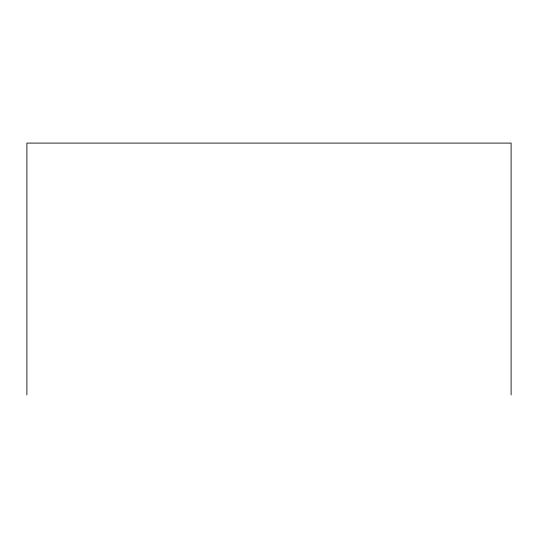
<?xml version="1.0" encoding="UTF-8"?>
<svg xmlns="http://www.w3.org/2000/svg" width="538" height="538" viewBox="0 0 538 538"><rect width="100%" height="100%" fill="white"/><g stroke="black" fill="none" stroke-linecap="round" stroke-linejoin="round"><path stroke-width="0.81" d="M511.1 394.905L511.1 143.095L26.9 143.095L26.9 394.905"/></g></svg>
